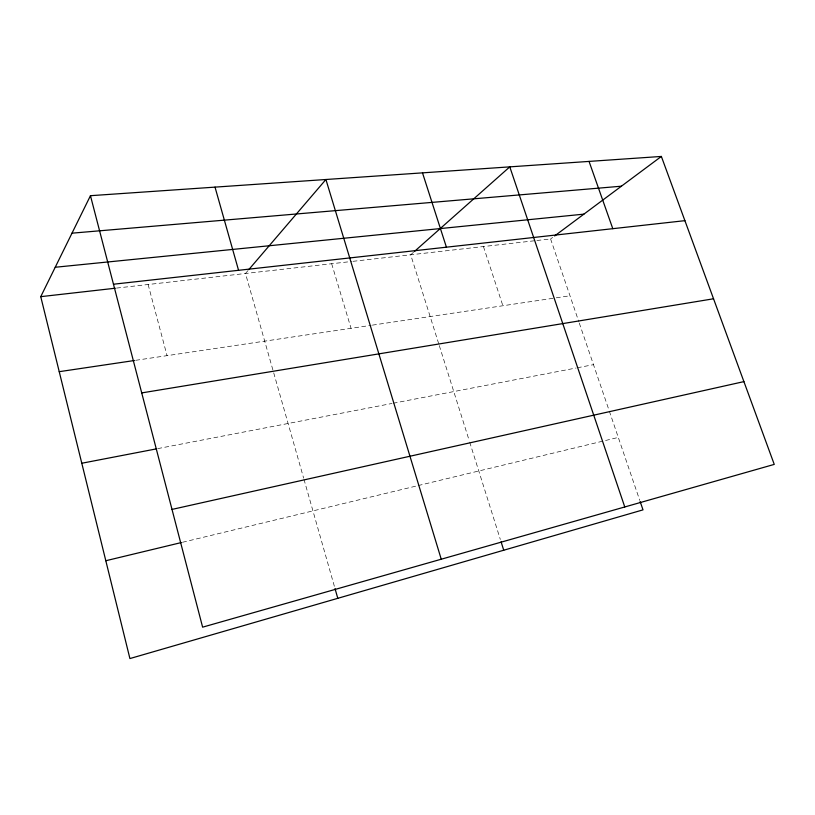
<?xml version="1.0" encoding="UTF-8"?>
<svg xmlns="http://www.w3.org/2000/svg" width="815" height="815" viewBox="0 0 815 815"><rect width="100%" height="100%" fill="white"/><g stroke="black" fill="none" stroke-linecap="round" stroke-linejoin="round"><path stroke-width="0.61" stroke-dasharray="4.08 3.06" d="M247.933 270.621L245.478 273.483L303.628 478.12M413.47 252.324L410.699 254.789L438.918 344.388M536.912 240.496L550.594 238.948L552.611 237.45M182.509 542.281L416.923 485.883M418.156 485.577L618.29 437.431M157.753 448.607L391.934 403.486M393.166 403.252L576.103 368.003M577.346 367.769L593.473 364.662M135.708 360.312L371.141 325.328M372.394 325.134L555.066 297.995M556.309 297.801L569.98 295.774M116.545 288.082L351.734 261.462M352.987 261.32L535.669 240.639M550.594 238.948L578.894 321.905M579.292 323.086L608.937 409.986M609.345 411.178L639.755 500.369M483.438 246.548L502.875 305.747M439.295 345.591L469.308 440.915M469.685 442.117L500.329 539.428M331.664 263.734L351.051 328.313M303.975 479.332L334.68 587.391M148.116 284.506L167.055 355.656"/><path stroke-width="1.22" d="M640.162 501.551L643.004 509.864L129.911 658.561L40.75 296.66L90.455 195.692L661.362 156.439L774.25 464.397L202.619 627.163L90.455 195.692M248.748 269.663L325.908 179.504L441.241 559.212M414.387 251.509L509.783 166.861L624.769 506.961M554.638 235.942L661.362 156.439M105.807 560.74L181.266 542.576M172.006 509.416L743.912 381.614M81.795 463.246L156.511 448.851M141.718 392.912L713.543 298.779M59.23 371.681L134.455 360.505M40.75 296.66L115.282 288.225M113.468 284.221L684.906 220.661M55.226 267.259L583.897 214.141M72.005 233.172L621.407 186.197M589.051 161.411L612.798 228.689M422.496 172.862L446.416 247.19M501.082 541.822L503.731 550.227M335.026 588.613L337.787 598.322M215.017 187.124L238.561 270.305"/></g></svg>
